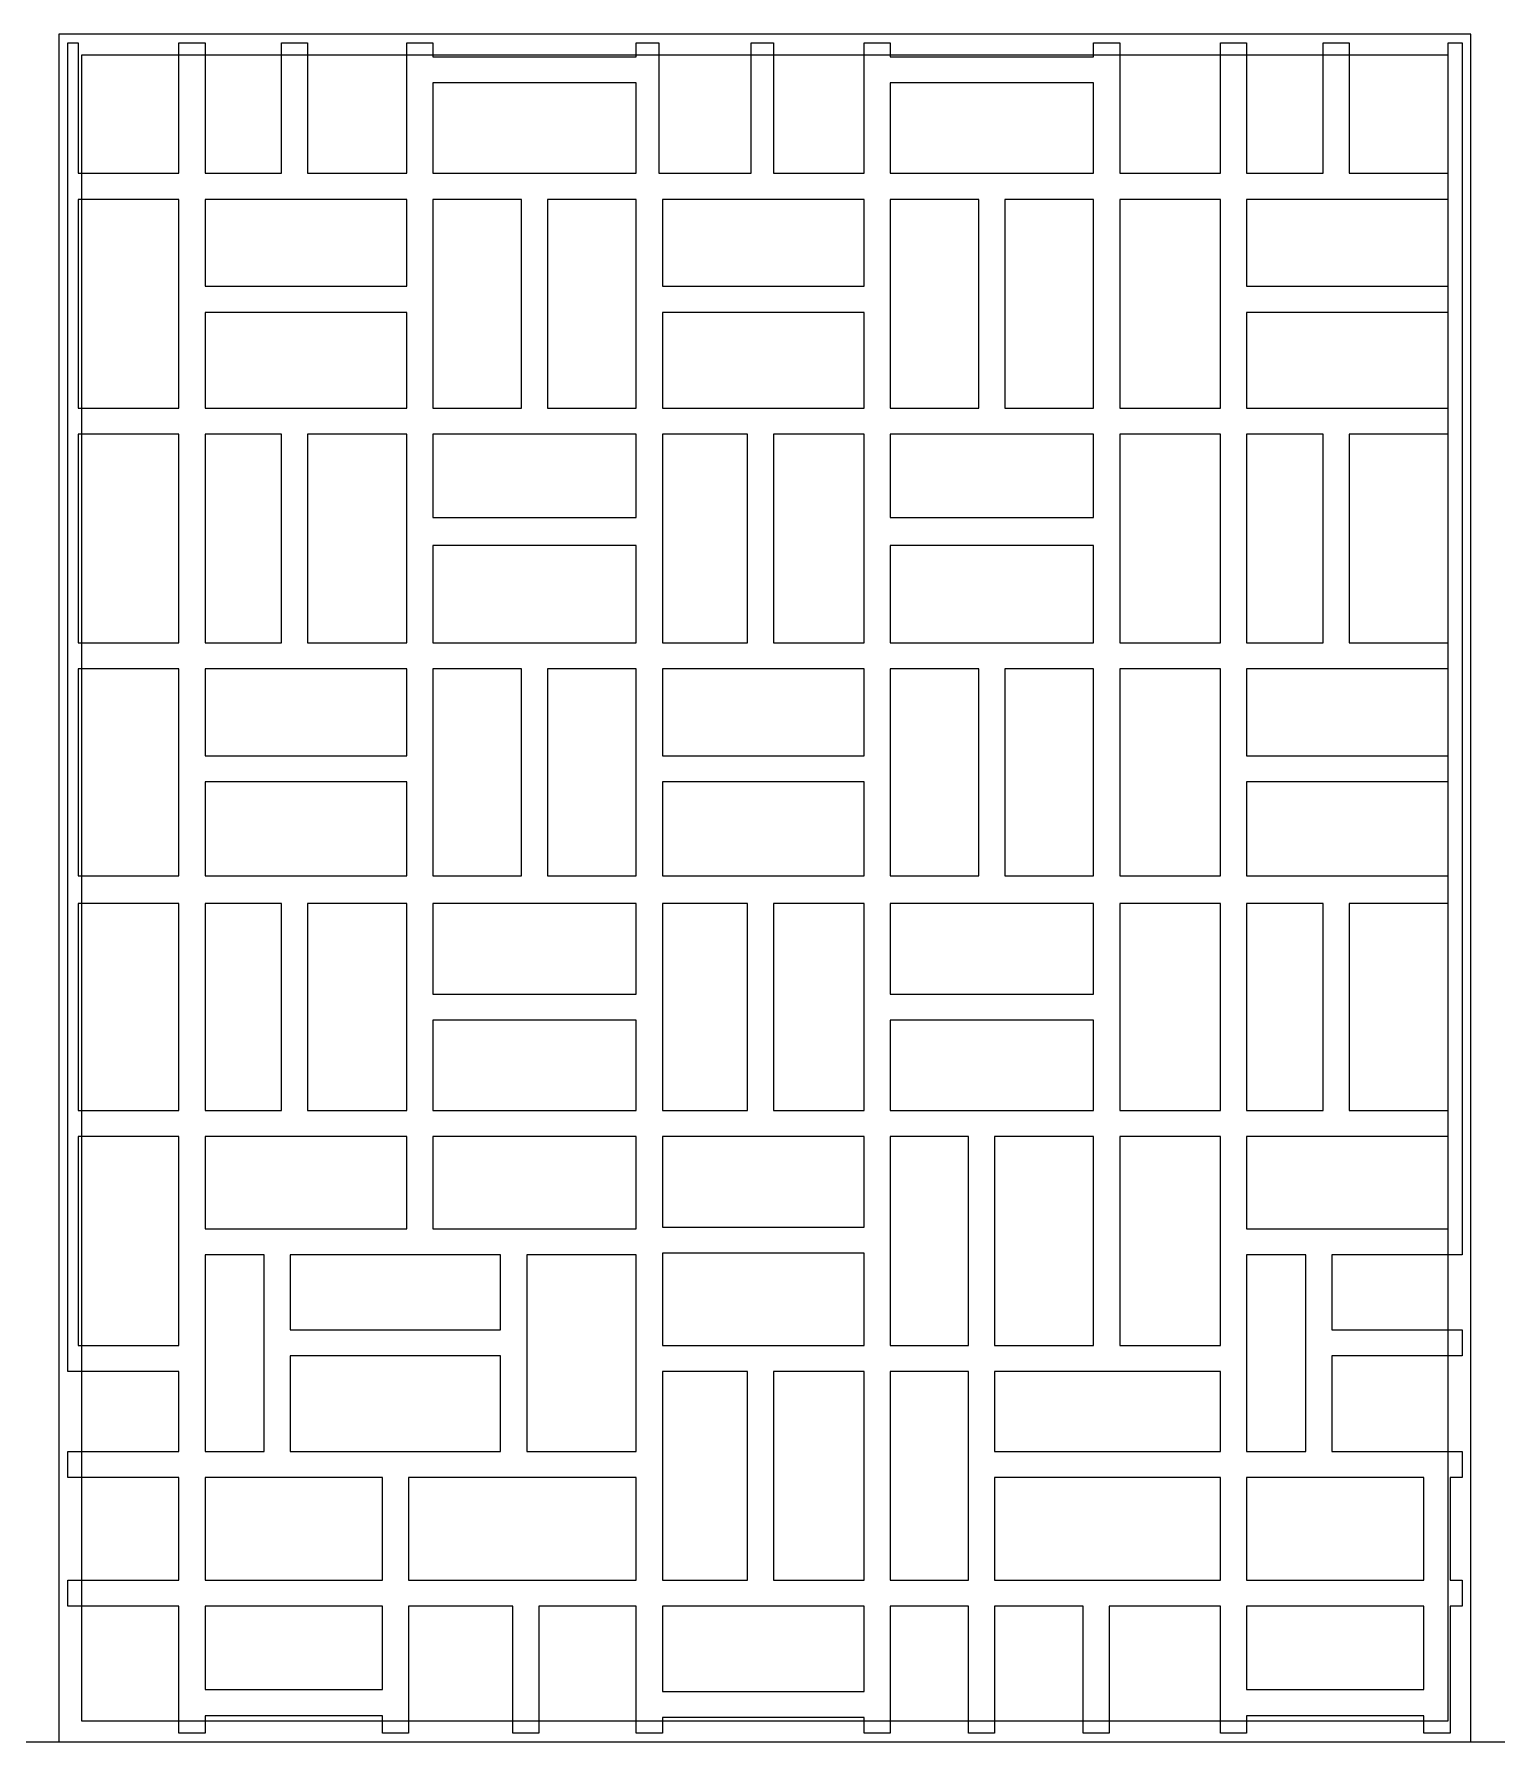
# Model space of a CAD drawing. Extents: x -66030 to 95157, y -13132 to 45879.
# Drawn here: x 65827 to 69113, y 24423 to 28258 of the extents above; entities that cross this region are included whole.
import ezdxf

# ---------------------------------------------------------------- set-up
doc = ezdxf.new("R2010")
doc.units = 0
doc.header["$LTSCALE"] = 100
doc.header["$MEASUREMENT"] = 0
doc.layers.get('0').update_dxf_attribs({"linetype": 'CONTINUOUS'})
doc.layers.add('3', color=11, linetype='CONTINUOUS')

msp = doc.modelspace()

# ---------------------------------------------------------------- linework, layer by layer
at = {"lineweight": 0}
for points in [[(69054.6, 28258.2), (65882.9, 28258.2), (65882.9, 24422.6), (69054.6, 24422.6), (69054.6, 28258.2)], [(69054.6, 28258.2), (65882.9, 28258.2), (65882.9, 24422.6), (69054.6, 24422.6), (69054.6, 28258.2)], [(69035, 24727.2), (69007.7, 24727.2), (69007.7, 24442.1), (68949.1, 24442.1), (68949.1, 24481.2), (68550.7, 24481.2), (68550.7, 24442.1), (68492.1, 24442.1), (68492.1, 24727.2), (68242.1, 24727.2), (68242.1, 24442.1), (68183.5, 24442.1), (68183.5, 24727.2), (67984.3, 24727.2), (67984.3, 24442.1), (67925.7, 24442.1), (67925.7, 24727.2), (67750, 24727.2), (67750, 24442.1), (67691.4, 24442.1), (67691.4, 24477.3), (67238.3, 24477.3), (67238.3, 24442.1), (67179.7, 24442.1), (67179.7, 24727.2), (66961, 24727.2), (66961, 24442.1), (66902.4, 24442.1), (66902.4, 24727.2), (66668, 24727.2), (66668, 24442.1), (66609.4, 24442.1), (66609.4, 24481.2), (66211, 24481.2), (66211, 24442.1), (66152.4, 24442.1), (66152.4, 24727.2), (65902.5, 24727.2), (65902.5, 24785.8), (66152.4, 24785.8), (66152.4, 25016.3), (65902.5, 25016.3), (65902.5, 25074.9), (66152.4, 25074.9), (66152.4, 25254.5), (65902.5, 25254.5), (65902.5, 28238.7), (65925.9, 28238.7), (65925.9, 27945.8), (66152.4, 27945.8), (66152.4, 28238.7), (66211, 28238.7), (66211, 27945.8), (66382.9, 27945.8), (66382.9, 28238.7), (66441.5, 28238.7), (66441.5, 27945.8), (66664.1, 27945.8), (66664.1, 28238.7), (66722.7, 28238.7), (66722.7, 28207.5), (67179.7, 28207.5), (67179.7, 28238.7), (67230.5, 28238.7), (67230.5, 27945.8), (67437.5, 27945.8), (67437.5, 28238.7), (67488.3, 28238.7), (67488.3, 27945.8), (67691.4, 27945.8), (67691.4, 28238.7), (67750, 28238.7), (67750, 28207.5), (68207, 28207.5), (68207, 28238.7), (68265.6, 28238.7), (68265.6, 27945.8), (68492.1, 27945.8), (68492.1, 28238.7), (68550.7, 28238.7), (68550.7, 27945.8), (68722.6, 27945.8), (68722.6, 28238.7), (68781.2, 28238.7), (68781.2, 27945.8), (69003.8, 27945.8), (69003.8, 28238.7), (69035, 28238.7), (69035, 25516.2), (68742.1, 25516.2), (68742.1, 25348.3), (69035, 25348.3), (69035, 25289.7), (68742.1, 25289.7), (68742.1, 25074.9), (69035, 25074.9), (69035, 25016.3), (69007.7, 25016.3), (69007.7, 24785.8), (69035, 24785.8), (69035, 24727.2)], [(69035, 24727.2), (69007.7, 24727.2), (69007.7, 24442.1), (68949.1, 24442.1), (68949.1, 24481.2), (68550.7, 24481.2), (68550.7, 24442.1), (68492.1, 24442.1), (68492.1, 24727.2), (68242.1, 24727.2), (68242.1, 24442.1), (68183.5, 24442.1), (68183.5, 24727.2), (67984.3, 24727.2), (67984.3, 24442.1), (67925.7, 24442.1), (67925.7, 24727.2), (67750, 24727.2), (67750, 24442.1), (67691.4, 24442.1), (67691.4, 24477.3), (67238.3, 24477.3), (67238.3, 24442.1), (67179.7, 24442.1), (67179.7, 24727.2), (66961, 24727.2), (66961, 24442.1), (66902.4, 24442.1), (66902.4, 24727.2), (66668, 24727.2), (66668, 24442.1), (66609.4, 24442.1), (66609.4, 24481.2), (66211, 24481.2), (66211, 24442.1), (66152.4, 24442.1), (66152.4, 24727.2), (65902.5, 24727.2), (65902.5, 24785.8), (66152.4, 24785.8), (66152.4, 25016.3), (65902.5, 25016.3), (65902.5, 25074.9), (66152.4, 25074.9), (66152.4, 25254.5), (65902.5, 25254.5), (65902.5, 28238.7), (65925.9, 28238.7), (65925.9, 27945.8), (66152.4, 27945.8), (66152.4, 28238.7), (66211, 28238.7), (66211, 27945.8), (66382.9, 27945.8), (66382.9, 28238.7), (66441.5, 28238.7), (66441.5, 27945.8), (66664.1, 27945.8), (66664.1, 28238.7), (66722.7, 28238.7), (66722.7, 28207.5), (67179.7, 28207.5), (67179.7, 28238.7), (67230.5, 28238.7), (67230.5, 27945.8), (67437.5, 27945.8), (67437.5, 28238.7), (67488.3, 28238.7), (67488.3, 27945.8), (67691.4, 27945.8), (67691.4, 28238.7), (67750, 28238.7), (67750, 28207.5), (68207, 28207.5), (68207, 28238.7), (68265.6, 28238.7), (68265.6, 27945.8), (68492.1, 27945.8), (68492.1, 28238.7), (68550.7, 28238.7), (68550.7, 27945.8), (68722.6, 27945.8), (68722.6, 28238.7), (68781.2, 28238.7), (68781.2, 27945.8), (69003.8, 27945.8), (69003.8, 28238.7), (69035, 28238.7), (69035, 25516.2), (68742.1, 25516.2), (68742.1, 25348.3), (69035, 25348.3), (69035, 25289.7), (68742.1, 25289.7), (68742.1, 25074.9), (69035, 25074.9), (69035, 25016.3), (69007.7, 25016.3), (69007.7, 24785.8), (69035, 24785.8), (69035, 24727.2)], [(69003.8, 28211.4), (65933.7, 28211.4), (65933.7, 24469.4), (69003.8, 24469.4), (69003.8, 28211.4)], [(69003.8, 28211.4), (65933.7, 28211.4), (65933.7, 24469.4), (69003.8, 24469.4), (69003.8, 28211.4)], [(67179.7, 28148.9), (66722.7, 28148.9), (66722.7, 27945.8), (67179.7, 27945.8), (67179.7, 28148.9)], [(67179.7, 28148.9), (66722.7, 28148.9), (66722.7, 27945.8), (67179.7, 27945.8), (67179.7, 28148.9)], [(68207, 28148.9), (67750, 28148.9), (67750, 27945.8), (68207, 27945.8), (68207, 28148.9)], [(68207, 28148.9), (67750, 28148.9), (67750, 27945.8), (68207, 27945.8), (68207, 28148.9)], [(66152.4, 27887.2), (65925.9, 27887.2), (65925.9, 27418.5), (66152.4, 27418.5), (66152.4, 27887.2)], [(66152.4, 27887.2), (65925.9, 27887.2), (65925.9, 27418.5), (66152.4, 27418.5), (66152.4, 27887.2)], [(66211, 27691.9), (66664.1, 27691.9), (66664.1, 27887.2), (66211, 27887.2), (66211, 27691.9)], [(66211, 27691.9), (66664.1, 27691.9), (66664.1, 27887.2), (66211, 27887.2), (66211, 27691.9)], [(66921.9, 27418.5), (66921.9, 27887.2), (66722.7, 27887.2), (66722.7, 27418.5), (66921.9, 27418.5)], [(66921.9, 27418.5), (66921.9, 27887.2), (66722.7, 27887.2), (66722.7, 27418.5), (66921.9, 27418.5)], [(66980.5, 27887.2), (66980.5, 27418.5), (67179.7, 27418.5), (67179.7, 27887.2), (66980.5, 27887.2)], [(66980.5, 27887.2), (66980.5, 27418.5), (67179.7, 27418.5), (67179.7, 27887.2), (66980.5, 27887.2)], [(67238.3, 27691.9), (67691.4, 27691.9), (67691.4, 27887.2), (67238.3, 27887.2), (67238.3, 27691.9)], [(67238.3, 27691.9), (67691.4, 27691.9), (67691.4, 27887.2), (67238.3, 27887.2), (67238.3, 27691.9)], [(67949.2, 27418.5), (67949.2, 27887.2), (67750, 27887.2), (67750, 27418.5), (67949.2, 27418.5)], [(67949.2, 27418.5), (67949.2, 27887.2), (67750, 27887.2), (67750, 27418.5), (67949.2, 27418.5)], [(68007.8, 27887.2), (68007.8, 27418.5), (68207, 27418.5), (68207, 27887.2), (68007.8, 27887.2)], [(68007.8, 27887.2), (68007.8, 27418.5), (68207, 27418.5), (68207, 27887.2), (68007.8, 27887.2)], [(68492.1, 27418.5), (68492.1, 27887.2), (68265.6, 27887.2), (68265.6, 27418.5), (68492.1, 27418.5)], [(68492.1, 27418.5), (68492.1, 27887.2), (68265.6, 27887.2), (68265.6, 27418.5), (68492.1, 27418.5)], [(68550.7, 27691.9), (69003.8, 27691.9), (69003.8, 27887.2), (68550.7, 27887.2), (68550.7, 27691.9)], [(68550.7, 27691.9), (69003.8, 27691.9), (69003.8, 27887.2), (68550.7, 27887.2), (68550.7, 27691.9)], [(66664.1, 27633.3), (66211, 27633.3), (66211, 27418.5), (66664.1, 27418.5), (66664.1, 27633.3)], [(66664.1, 27633.3), (66211, 27633.3), (66211, 27418.5), (66664.1, 27418.5), (66664.1, 27633.3)], [(67691.4, 27633.3), (67238.3, 27633.3), (67238.3, 27418.5), (67691.4, 27418.5), (67691.4, 27633.3)], [(67691.4, 27633.3), (67238.3, 27633.3), (67238.3, 27418.5), (67691.4, 27418.5), (67691.4, 27633.3)], [(69003.8, 27633.3), (68550.7, 27633.3), (68550.7, 27418.5), (69003.8, 27418.5), (69003.8, 27633.3)], [(69003.8, 27633.3), (68550.7, 27633.3), (68550.7, 27418.5), (69003.8, 27418.5), (69003.8, 27633.3)], [(66152.4, 27359.9), (65925.9, 27359.9), (65925.9, 26891.1), (66152.4, 26891.1), (66152.4, 27359.9)], [(66152.4, 27359.9), (65925.9, 27359.9), (65925.9, 26891.1), (66152.4, 26891.1), (66152.4, 27359.9)], [(66382.9, 26891.1), (66382.9, 27359.9), (66211, 27359.9), (66211, 26891.1), (66382.9, 26891.1)], [(66382.9, 26891.1), (66382.9, 27359.9), (66211, 27359.9), (66211, 26891.1), (66382.9, 26891.1)], [(66441.5, 27359.9), (66441.5, 26891.1), (66664.1, 26891.1), (66664.1, 27359.9), (66441.5, 27359.9)], [(66441.5, 27359.9), (66441.5, 26891.1), (66664.1, 26891.1), (66664.1, 27359.9), (66441.5, 27359.9)], [(66722.7, 27172.4), (67179.7, 27172.4), (67179.7, 27359.9), (66722.7, 27359.9), (66722.7, 27172.4)], [(66722.7, 27172.4), (67179.7, 27172.4), (67179.7, 27359.9), (66722.7, 27359.9), (66722.7, 27172.4)], [(67429.7, 26891.1), (67429.7, 27359.9), (67238.3, 27359.9), (67238.3, 26891.1), (67429.7, 26891.1)], [(67429.7, 26891.1), (67429.7, 27359.9), (67238.3, 27359.9), (67238.3, 26891.1), (67429.7, 26891.1)], [(67488.3, 27359.9), (67488.3, 26891.1), (67691.4, 26891.1), (67691.4, 27359.9), (67488.3, 27359.9)], [(67488.3, 27359.9), (67488.3, 26891.1), (67691.4, 26891.1), (67691.4, 27359.9), (67488.3, 27359.9)], [(67750, 27172.4), (68207, 27172.4), (68207, 27359.9), (67750, 27359.9), (67750, 27172.4)], [(67750, 27172.4), (68207, 27172.4), (68207, 27359.9), (67750, 27359.9), (67750, 27172.4)], [(68492.1, 26891.1), (68492.1, 27359.9), (68265.6, 27359.9), (68265.6, 26891.1), (68492.1, 26891.1)], [(68492.1, 26891.1), (68492.1, 27359.9), (68265.6, 27359.9), (68265.6, 26891.1), (68492.1, 26891.1)], [(68722.6, 26891.1), (68722.6, 27359.9), (68550.7, 27359.9), (68550.7, 26891.1), (68722.6, 26891.1)], [(68722.6, 26891.1), (68722.6, 27359.9), (68550.7, 27359.9), (68550.7, 26891.1), (68722.6, 26891.1)], [(68781.2, 27359.9), (68781.2, 26891.1), (69003.8, 26891.1), (69003.8, 27359.9), (68781.2, 27359.9)], [(68781.2, 27359.9), (68781.2, 26891.1), (69003.8, 26891.1), (69003.8, 27359.9), (68781.2, 27359.9)], [(67179.7, 27109.9), (66722.7, 27109.9), (66722.7, 26891.1), (67179.7, 26891.1), (67179.7, 27109.9)], [(67179.7, 27109.9), (66722.7, 27109.9), (66722.7, 26891.1), (67179.7, 26891.1), (67179.7, 27109.9)], [(68207, 27109.9), (67750, 27109.9), (67750, 26891.1), (68207, 26891.1), (68207, 27109.9)], [(68207, 27109.9), (67750, 27109.9), (67750, 26891.1), (68207, 26891.1), (68207, 27109.9)], [(66152.4, 26832.6), (65925.9, 26832.6), (65925.9, 26367.7), (66152.4, 26367.7), (66152.4, 26832.6)], [(66152.4, 26832.6), (65925.9, 26832.6), (65925.9, 26367.7), (66152.4, 26367.7), (66152.4, 26832.6)], [(66211, 26637.3), (66664.1, 26637.3), (66664.1, 26832.6), (66211, 26832.6), (66211, 26637.3)], [(66211, 26637.3), (66664.1, 26637.3), (66664.1, 26832.6), (66211, 26832.6), (66211, 26637.3)], [(66921.9, 26367.7), (66921.9, 26832.6), (66722.7, 26832.6), (66722.7, 26367.7), (66921.9, 26367.7)], [(66921.9, 26367.7), (66921.9, 26832.6), (66722.7, 26832.6), (66722.7, 26367.7), (66921.9, 26367.7)], [(66980.5, 26832.6), (66980.5, 26367.7), (67179.7, 26367.7), (67179.7, 26832.6), (66980.5, 26832.6)], [(66980.5, 26832.6), (66980.5, 26367.7), (67179.7, 26367.7), (67179.7, 26832.6), (66980.5, 26832.6)], [(67238.3, 26637.3), (67691.4, 26637.3), (67691.4, 26832.6), (67238.3, 26832.6), (67238.3, 26637.3)], [(67238.3, 26637.3), (67691.4, 26637.3), (67691.4, 26832.6), (67238.3, 26832.6), (67238.3, 26637.3)], [(67949.2, 26367.7), (67949.2, 26832.6), (67750, 26832.6), (67750, 26367.7), (67949.2, 26367.7)], [(67949.2, 26367.7), (67949.2, 26832.6), (67750, 26832.6), (67750, 26367.7), (67949.2, 26367.7)], [(68007.8, 26832.6), (68007.8, 26367.7), (68207, 26367.7), (68207, 26832.6), (68007.8, 26832.6)], [(68007.8, 26832.6), (68007.8, 26367.7), (68207, 26367.7), (68207, 26832.6), (68007.8, 26832.6)], [(68492.1, 26367.7), (68492.1, 26832.6), (68265.6, 26832.6), (68265.6, 26367.7), (68492.1, 26367.7)], [(68492.1, 26367.7), (68492.1, 26832.6), (68265.6, 26832.6), (68265.6, 26367.7), (68492.1, 26367.7)], [(68550.7, 26637.3), (69003.8, 26637.3), (69003.8, 26832.6), (68550.7, 26832.6), (68550.7, 26637.3)], [(68550.7, 26637.3), (69003.8, 26637.3), (69003.8, 26832.6), (68550.7, 26832.6), (68550.7, 26637.3)], [(66664.1, 26578.7), (66211, 26578.7), (66211, 26367.7), (66664.1, 26367.7), (66664.1, 26578.7)], [(66664.1, 26578.7), (66211, 26578.7), (66211, 26367.7), (66664.1, 26367.7), (66664.1, 26578.7)], [(67691.4, 26578.7), (67238.3, 26578.7), (67238.3, 26367.7), (67691.4, 26367.7), (67691.4, 26578.7)], [(67691.4, 26578.7), (67238.3, 26578.7), (67238.3, 26367.7), (67691.4, 26367.7), (67691.4, 26578.7)], [(69003.8, 26578.7), (68550.7, 26578.7), (68550.7, 26367.7), (69003.8, 26367.7), (69003.8, 26578.7)], [(69003.8, 26578.7), (68550.7, 26578.7), (68550.7, 26367.7), (69003.8, 26367.7), (69003.8, 26578.7)], [(66152.4, 26305.3), (65925.9, 26305.3), (65925.9, 25840.4), (66152.4, 25840.4), (66152.4, 26305.3)], [(66152.4, 26305.3), (65925.9, 26305.3), (65925.9, 25840.4), (66152.4, 25840.4), (66152.4, 26305.3)], [(66382.9, 25840.4), (66382.9, 26305.3), (66211, 26305.3), (66211, 25840.4), (66382.9, 25840.4)], [(66382.9, 25840.4), (66382.9, 26305.3), (66211, 26305.3), (66211, 25840.4), (66382.9, 25840.4)], [(66441.5, 26305.3), (66441.5, 25840.4), (66664.1, 25840.4), (66664.1, 26305.3), (66441.5, 26305.3)], [(66441.5, 26305.3), (66441.5, 25840.4), (66664.1, 25840.4), (66664.1, 26305.3), (66441.5, 26305.3)], [(66722.7, 26102.1), (67179.7, 26102.1), (67179.7, 26305.3), (66722.7, 26305.3), (66722.7, 26102.1)], [(66722.7, 26102.1), (67179.7, 26102.1), (67179.7, 26305.3), (66722.7, 26305.3), (66722.7, 26102.1)], [(67429.7, 25840.4), (67429.7, 26305.3), (67238.3, 26305.3), (67238.3, 25840.4), (67429.7, 25840.4)], [(67429.7, 25840.4), (67429.7, 26305.3), (67238.3, 26305.3), (67238.3, 25840.4), (67429.7, 25840.4)], [(67488.3, 26305.3), (67488.3, 25840.4), (67691.4, 25840.4), (67691.4, 26305.3), (67488.3, 26305.3)], [(67488.3, 26305.3), (67488.3, 25840.4), (67691.4, 25840.4), (67691.4, 26305.3), (67488.3, 26305.3)], [(67750, 26102.1), (68207, 26102.1), (68207, 26305.3), (67750, 26305.3), (67750, 26102.1)], [(67750, 26102.1), (68207, 26102.1), (68207, 26305.3), (67750, 26305.3), (67750, 26102.1)], [(68492.1, 25840.4), (68492.1, 26305.3), (68265.6, 26305.3), (68265.6, 25840.4), (68492.1, 25840.4)], [(68492.1, 25840.4), (68492.1, 26305.3), (68265.6, 26305.3), (68265.6, 25840.4), (68492.1, 25840.4)], [(68722.6, 25840.4), (68722.6, 26305.3), (68550.7, 26305.3), (68550.7, 25840.4), (68722.6, 25840.4)], [(68722.6, 25840.4), (68722.6, 26305.3), (68550.7, 26305.3), (68550.7, 25840.4), (68722.6, 25840.4)], [(68781.2, 26305.3), (68781.2, 25840.4), (69003.8, 25840.4), (69003.8, 26305.3), (68781.2, 26305.3)], [(68781.2, 26305.3), (68781.2, 25840.4), (69003.8, 25840.4), (69003.8, 26305.3), (68781.2, 26305.3)], [(67179.7, 26043.6), (66722.7, 26043.6), (66722.7, 25840.4), (67179.7, 25840.4), (67179.7, 26043.6)], [(67179.7, 26043.6), (66722.7, 26043.6), (66722.7, 25840.4), (67179.7, 25840.4), (67179.7, 26043.6)], [(68207, 26043.6), (67750, 26043.6), (67750, 25840.4), (68207, 25840.4), (68207, 26043.6)], [(68207, 26043.6), (67750, 26043.6), (67750, 25840.4), (68207, 25840.4), (68207, 26043.6)], [(66152.4, 25313.1), (66152.4, 25781.9), (65925.9, 25781.9), (65925.9, 25313.1), (66152.4, 25313.1)], [(66152.4, 25313.1), (66152.4, 25781.9), (65925.9, 25781.9), (65925.9, 25313.1), (66152.4, 25313.1)], [(66664.1, 25574.8), (66664.1, 25781.9), (66211, 25781.9), (66211, 25574.8), (66664.1, 25574.8)], [(66664.1, 25574.8), (66664.1, 25781.9), (66211, 25781.9), (66211, 25574.8), (66664.1, 25574.8)], [(67179.7, 25781.9), (66722.7, 25781.9), (66722.7, 25574.8), (67179.7, 25574.8), (67179.7, 25781.9)], [(67179.7, 25781.9), (66722.7, 25781.9), (66722.7, 25574.8), (67179.7, 25574.8), (67179.7, 25781.9)], [(67238.3, 25578.7), (67691.4, 25578.7), (67691.4, 25781.9), (67238.3, 25781.9), (67238.3, 25578.7)], [(67238.3, 25578.7), (67691.4, 25578.7), (67691.4, 25781.9), (67238.3, 25781.9), (67238.3, 25578.7)], [(67750, 25313.1), (67925.7, 25313.1), (67925.7, 25781.9), (67750, 25781.9), (67750, 25313.1)], [(67750, 25313.1), (67925.7, 25313.1), (67925.7, 25781.9), (67750, 25781.9), (67750, 25313.1)], [(67984.3, 25313.1), (68207, 25313.1), (68207, 25781.9), (67984.3, 25781.9), (67984.3, 25313.1)], [(67984.3, 25313.1), (68207, 25313.1), (68207, 25781.9), (67984.3, 25781.9), (67984.3, 25313.1)], [(68265.6, 25313.1), (68492.1, 25313.1), (68492.1, 25781.9), (68265.6, 25781.9), (68265.6, 25313.1)], [(68265.6, 25313.1), (68492.1, 25313.1), (68492.1, 25781.9), (68265.6, 25781.9), (68265.6, 25313.1)], [(68550.7, 25574.8), (69003.8, 25574.8), (69003.8, 25781.9), (68550.7, 25781.9), (68550.7, 25574.8)], [(68550.7, 25574.8), (69003.8, 25574.8), (69003.8, 25781.9), (68550.7, 25781.9), (68550.7, 25574.8)], [(66343.8, 25516.2), (66211, 25516.2), (66211, 25074.9), (66343.8, 25074.9), (66343.8, 25516.2)], [(66343.8, 25516.2), (66211, 25516.2), (66211, 25074.9), (66343.8, 25074.9), (66343.8, 25516.2)], [(66402.4, 25348.3), (66875, 25348.3), (66875, 25516.2), (66402.4, 25516.2), (66402.4, 25348.3)], [(66402.4, 25348.3), (66875, 25348.3), (66875, 25516.2), (66402.4, 25516.2), (66402.4, 25348.3)], [(67179.7, 25516.2), (66933.6, 25516.2), (66933.6, 25074.9), (67179.7, 25074.9), (67179.7, 25516.2)], [(67179.7, 25516.2), (66933.6, 25516.2), (66933.6, 25074.9), (67179.7, 25074.9), (67179.7, 25516.2)], [(67691.4, 25520.2), (67238.3, 25520.2), (67238.3, 25313.1), (67691.4, 25313.1), (67691.4, 25520.2)], [(67691.4, 25520.2), (67238.3, 25520.2), (67238.3, 25313.1), (67691.4, 25313.1), (67691.4, 25520.2)], [(68683.5, 25074.9), (68683.5, 25516.2), (68550.7, 25516.2), (68550.7, 25074.9), (68683.5, 25074.9)], [(68683.5, 25074.9), (68683.5, 25516.2), (68550.7, 25516.2), (68550.7, 25074.9), (68683.5, 25074.9)], [(66875, 25289.7), (66402.4, 25289.7), (66402.4, 25074.9), (66875, 25074.9), (66875, 25289.7)], [(66875, 25289.7), (66402.4, 25289.7), (66402.4, 25074.9), (66875, 25074.9), (66875, 25289.7)], [(67429.7, 24785.8), (67429.7, 25254.5), (67238.3, 25254.5), (67238.3, 24785.8), (67429.7, 24785.8)], [(67429.7, 24785.8), (67429.7, 25254.5), (67238.3, 25254.5), (67238.3, 24785.8), (67429.7, 24785.8)], [(67488.3, 25254.5), (67488.3, 24785.8), (67691.4, 24785.8), (67691.4, 25254.5), (67488.3, 25254.5)], [(67488.3, 25254.5), (67488.3, 24785.8), (67691.4, 24785.8), (67691.4, 25254.5), (67488.3, 25254.5)], [(67750, 24785.8), (67925.7, 24785.8), (67925.7, 25254.5), (67750, 25254.5), (67750, 24785.8)], [(67750, 24785.8), (67925.7, 24785.8), (67925.7, 25254.5), (67750, 25254.5), (67750, 24785.8)], [(67984.3, 25074.9), (68492.1, 25074.9), (68492.1, 25254.5), (67984.3, 25254.5), (67984.3, 25074.9)], [(67984.3, 25074.9), (68492.1, 25074.9), (68492.1, 25254.5), (67984.3, 25254.5), (67984.3, 25074.9)], [(66609.4, 25016.3), (66211, 25016.3), (66211, 24785.8), (66609.4, 24785.8), (66609.4, 25016.3)], [(66609.4, 25016.3), (66211, 25016.3), (66211, 24785.8), (66609.4, 24785.8), (66609.4, 25016.3)], [(67179.7, 25016.3), (66668, 25016.3), (66668, 24785.8), (67179.7, 24785.8), (67179.7, 25016.3)], [(67179.7, 25016.3), (66668, 25016.3), (66668, 24785.8), (67179.7, 24785.8), (67179.7, 25016.3)], [(67984.3, 24785.8), (68492.1, 24785.8), (68492.1, 25016.3), (67984.3, 25016.3), (67984.3, 24785.8)], [(67984.3, 24785.8), (68492.1, 24785.8), (68492.1, 25016.3), (67984.3, 25016.3), (67984.3, 24785.8)], [(68949.1, 24785.8), (68949.1, 25016.3), (68550.7, 25016.3), (68550.7, 24785.8), (68949.1, 24785.8)], [(68949.1, 24785.8), (68949.1, 25016.3), (68550.7, 25016.3), (68550.7, 24785.8), (68949.1, 24785.8)], [(66609.4, 24539.8), (66609.4, 24727.2), (66211, 24727.2), (66211, 24539.8), (66609.4, 24539.8)], [(66609.4, 24539.8), (66609.4, 24727.2), (66211, 24727.2), (66211, 24539.8), (66609.4, 24539.8)], [(67238.3, 24535.8), (67691.4, 24535.8), (67691.4, 24727.2), (67238.3, 24727.2), (67238.3, 24535.8)], [(67238.3, 24535.8), (67691.4, 24535.8), (67691.4, 24727.2), (67238.3, 24727.2), (67238.3, 24535.8)], [(68550.7, 24539.8), (68949.1, 24539.8), (68949.1, 24727.2), (68550.7, 24727.2), (68550.7, 24539.8)], [(68550.7, 24539.8), (68949.1, 24539.8), (68949.1, 24727.2), (68550.7, 24727.2), (68550.7, 24539.8)]]:
    msp.add_lwpolyline(points, close=True, dxfattribs=at)
at = {"layer": '3'}
msp.add_line((-66009.4, 24422.6), (95156.9, 24422.6), dxfattribs=at)

doc.saveas('drawing.dxf')
